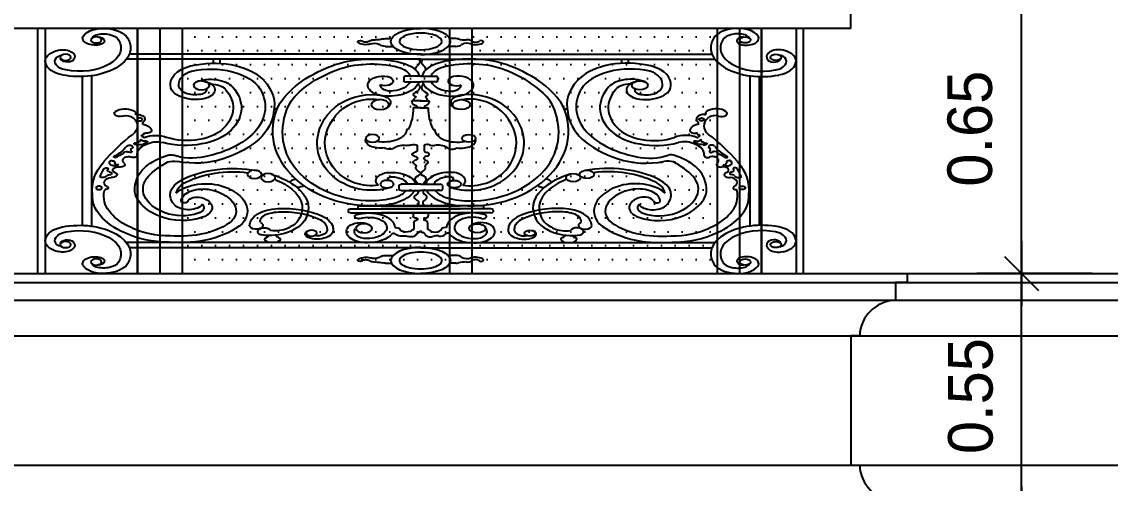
# Model space of a CAD drawing. Extents: x 185 to 567, y -69 to 170.
# Drawn here: x 318.122 to 320.564, y -42.556 to -41.521 of the extents above; entities that cross this region are included whole.
import ezdxf

# ---------------------------------------------------------------- set-up
doc = ezdxf.new("R2010")
doc.units = 0
doc.header["$LTSCALE"] = 0.25
doc.header["$MEASUREMENT"] = 0
doc.header["$PDMODE"] = 35
doc.header["$PDSIZE"] = -1
doc.linetypes.add('DOT2', pattern=[0.125, 0, -0.125])
doc.layers.get('0').update_dxf_attribs({"linetype": 'CONTINUOUS'})
doc.layers.get('Defpoints').update_dxf_attribs({"linetype": 'CONTINUOUS'})
for name, color, linetype in [('A-ELV 4', 41, 'CONTINUOUS'), ('A-ELV 6', 71, 'CONTINUOUS'), ('A-FerFroge', 156, 'CONTINUOUS'), ('A-GRC', 8, 'CONTINUOUS'), ('A-IDM', 221, 'CONTINUOUS'), ('A-WIN', 3, 'CONTINUOUS'), ('A-WIN HAT', 125, 'CONTINUOUS')]:
    doc.layers.add(name, color=color, linetype=linetype)
doc.styles.add('XARAB', font='xarab.shx')
doc.dimstyles.new('DIM50', dxfattribs={"dimtxt": 0.1, "dimasz": 0.06, "dimexe": 0.1, "dimexo": 0, "dimgap": 0.05, "dimtad": 1, "dimzin": 3, "dimdsep": 46, "dimtxsty": 'XARAB', "dimblk": 'DTICK', "dimcen": 0.09, "dimclrd": 256, "dimclre": 5, "dimclrt": 3, "dimadec": 0, "dimazin": 3, "dimtfac": 1, "dimtix": 1, "dimtmove": 2, "dimatfit": 0, "dimldrblk": 'DTICK', "dimfxl": 0.15, "dimtolj": 1, "dimtzin": 3, "dimlwd": -3, "dimlwe": -3, "dimarcsym": 0})

# ---------------------------------------------------------------- blocks, each defined once
blk = doc.blocks.new('A$C50FD488D')
for p, q in [((0.209, -0.6483), (0.209, -0.1009)), ((0.2186, -0.0998), (0.2186, -0.6493)), ((1.1814, -0.0998), (1.1814, -0.6493)), ((1.191, -0.6483), (1.191, -0.1009)), ((0.6548, -0.123), (0.6628, -0.123)), ((0.7452, -0.123), (0.7372, -0.123)), ((0.6548, -0.1403), (0.6647, -0.1403)), ((0.7452, -0.1403), (0.7353, -0.1403)), ((0.7, -0.1578), (0.3264, -0.1578)), ((0.7, -0.1578), (1.0736, -0.1578)), ((0.7, -0.1694), (0.3225, -0.1694)), ((0.4338, -0.1694), (0.4338, -0.178)), ((0.4426, -0.1694), (0.4426, -0.1784)), ((0.7, -0.1694), (1.0775, -0.1694)), ((0.9574, -0.1694), (0.9574, -0.1784)), ((0.9662, -0.1694), (0.9662, -0.178)), ((0.2661, -0.2081), (0.2661, -0.5419)), ((0.2779, -0.2064), (0.2779, -0.5436)), ((0.6783, -0.2087), (0.6783, -0.2183)), ((0.7, -0.2072), (0.6798, -0.2072)), ((0.7, -0.2072), (0.7202, -0.2072)), ((0.7217, -0.2087), (0.7217, -0.2183)), ((1.1221, -0.2064), (1.1221, -0.5436)), ((1.1339, -0.2081), (1.1339, -0.5419)), ((0.6798, -0.2197), (0.7, -0.2197)), ((0.7202, -0.2197), (0.7, -0.2197)), ((0.7006, -0.2627), (0.6887, -0.2627)), ((0.6994, -0.2627), (0.7113, -0.2627)), ((0.7006, -0.2784), (0.6904, -0.2784)), ((0.695, -0.2742), (0.695, -0.2784)), ((0.6994, -0.2784), (0.7096, -0.2784)), ((0.705, -0.2742), (0.705, -0.2784)), ((0.5161, -0.2804), (0.5121, -0.2804)), ((0.8839, -0.2804), (0.8879, -0.2804)), ((0.5125, -0.2997), (0.5102, -0.2997)), ((0.8875, -0.2997), (0.8898, -0.2997)), ((0.6839, -0.3272), (0.6818, -0.3272)), ((0.7161, -0.3272), (0.7182, -0.3272)), ((0.6957, -0.3623), (0.6957, -0.3754)), ((0.7043, -0.3623), (0.7043, -0.3754)), ((0.6721, -0.4527), (0.6721, -0.4606)), ((0.7, -0.4498), (0.675, -0.4498)), ((0.7, -0.4498), (0.725, -0.4498)), ((0.7279, -0.4527), (0.7279, -0.4606)), ((0.675, -0.4635), (0.7, -0.4635)), ((0.725, -0.4635), (0.7, -0.4635)), ((0.6196, -0.4984), (0.7, -0.4984)), ((0.6196, -0.4984), (0.6196, -0.5051)), ((0.7, -0.4984), (0.6493, -0.4984)), ((0.7, -0.4984), (0.7507, -0.4984)), ((0.7804, -0.4984), (0.7, -0.4984)), ((0.7804, -0.4984), (0.7804, -0.5051)), ((0.6071, -0.508), (0.6071, -0.5113)), ((0.6101, -0.5051), (0.7, -0.5051)), ((0.6101, -0.5142), (0.7, -0.5142)), ((0.7, -0.5051), (0.6493, -0.5051)), ((0.7, -0.5142), (0.6493, -0.5142)), ((0.6904, -0.5142), (0.6904, -0.5216)), ((0.7, -0.5051), (0.7507, -0.5051)), ((0.7899, -0.5051), (0.7, -0.5051)), ((0.7, -0.5142), (0.7507, -0.5142)), ((0.7899, -0.5142), (0.7, -0.5142)), ((0.7096, -0.5142), (0.7096, -0.5216)), ((0.7929, -0.508), (0.7929, -0.5113)), ((0.6913, -0.5365), (0.6913, -0.5511)), ((0.7087, -0.5365), (0.7087, -0.5511)), ((0.6896, -0.5511), (0.6913, -0.5511)), ((0.7104, -0.5511), (0.7087, -0.5511)), ((0.7, -0.5806), (0.3225, -0.5806)), ((0.7, -0.5806), (1.0775, -0.5806)), ((0.7, -0.5922), (0.3264, -0.5922)), ((0.7, -0.5922), (1.0736, -0.5922)), ((0.6548, -0.6097), (0.6647, -0.6097)), ((0.7452, -0.6097), (0.7353, -0.6097)), ((0.6548, -0.627), (0.6628, -0.627)), ((0.7452, -0.627), (0.7372, -0.627))]:
    blk.add_line(p, q)
at = {"extrusion": (0, 0, -1)}
for centre, major_axis, ratio, start_param, end_param in [((0.2921, -0.1258), (-0.0261, 0), 0.986193, 0.359204, 1.773868), ((0.2934, -0.1324), (0.0205, 0), 0.986193, 4.240292, 5.936586), ((0.2934, -0.1324), (-0.0326, 0), 0.986193, 1.693369, 2.794993), ((0.7, -0.1293), (-0.0381, 0), 0.770201, 4.712389, 7.853982), ((0.7, -0.1293), (-0.0273, 0.0003), 0.684091, 4.704331, 7.845923), ((0.2823, -0.1222), (0.0157, 0), 0.986193, 1.044957, 3.500797), ((0.2921, -0.1258), (0.014, 0), 0.986193, 3.500797, 4.101526), ((0.2858, -0.128), (-0.00887, 0), 0.986193, 1.609909, 4.186549), ((0.2625, -0.1436), (-0.0655, 0), 0.986193, 2.793121, 3.920657), ((0.6413, -0.1028), (0.0235, 0), 0.986193, 1.128208, 1.558447), ((0.6548, -0.1317), (0.00879, 0), 0.986193, 4.310092, 4.712389), ((0.2625, -0.1436), (-0.0534, 0), 0.986193, 2.793121, 3.920657), ((0.6222, -0.13), (-0.0028, 0), 0.986193, -0.347364, 2.45784), ((0.6295, -0.1254), (-0.0114, 0), 0.986193, 4.153001, 5.767627), ((0.6295, -0.1254), (-0.00588, 0), 0.986193, 3.689898, 5.767627), ((0.6391, -0.1312), (-0.00547, 0), 0.986193, 0.548305, 1.353902), ((0.6406, -0.1429), (0.00954, 0), 0.986193, 4.147409, 5.443922), ((0.64, -0.1359), (0.0103, 0), 0.986193, 4.517077, 4.873859), ((0.645, -0.138), (-0.00206, 0.00206), 1, 1.523847, 1.779943), ((0.6548, -0.1317), (0.00879, 0), 0.986193, 1.570796, 2.558971), ((0.2448, -0.173), (0.0261, 0), 0.986193, 2.925853, 4.340517), ((0.241, -0.1635), (0.0157, 0), 0.986193, 4.340517, 6.796357), ((0.2516, -0.1742), (0.0205, 0), 0.986193, 1.904728, 3.601022), ((0.2448, -0.173), (0.014, 0), 0.986193, 3.739788, 4.340517), ((0.2447, -0.165), (0.00696, 0), 0.986193, 3.141593, 9.424778), ((0.247, -0.1668), (0.00887, 0), 0.986193, 0.513172, 3.089812), ((0.6371, -0.2594), (0.092, 0), 0.986193, 4.113809, 5.142554), ((0.2516, -0.1742), (0.0326, 0), 0.986193, 1.904728, 3.006352), ((0.2625, -0.1436), (-0.0534, 0), 0.986193, 3.920657, 5.048192), ((0.4353, -0.2481), (-0.0711, 0), 0.986193, 1.239292, 2.685863), ((0.6371, -0.2594), (0.0807, 0), 0.986193, 4.113809, 5.142554), ((0.6588, -0.2128), (-0.04, 0), 0.986193, 2.000961, 2.99964), ((0.6844, -0.1751), (-0.0145, 0), 0.986193, 2.72718, 3.810715), ((0.2625, -0.1436), (-0.0655, 0), 0.986193, 3.920657, 5.048192), ((0.4243, -0.2245), (0.045, 0), 0.986193, 3.136144, 4.437415), ((0.4308, -0.257), (-0.0667, 0), 0.986193, 1.189802, 2.81634), ((0.683, -0.3257), (-0.1734, 0), 0.986193, 0.307207, 0.972216), ((0.683, -0.3257), (0.1621, 0), 0.986193, 3.544055, 4.113809), ((0.6588, -0.2128), (-0.0287, 0), 0.986193, 2.000961, 2.94312), ((0.7044, -0.1907), (0.0109, 0), 0.986193, 2.526413, 3.810715), ((0.4243, -0.2245), (0.0343, 0), 0.986193, 3.117833, 4.149148), ((0.6513, -0.2258), (-0.0189, 0), 0.986193, 0.23755, 1.917148), ((0.6541, -0.2182), (-0.0107, 0), 0.986193, 1.917148, 5.316293), ((0.6798, -0.2087), (0.00147, 0), 0.986193, 3.141593, 4.712389), ((0.419, -0.2277), (0.0104, 0), 0.986193, 3.141593, 9.424778), ((0.4306, -0.2453), (0.0316, 0), 0.986193, 4.08399, 5.814843), ((0.4148, -0.2381), (-0.0213, 0), 0.986193, 1.766722, 4.073893), ((0.3935, -0.2713), (0.119, 0), 0.986193, -0.478494, 0.140238), ((0.6575, -0.2273), (0.0253, 0), 0.986193, 1.662425, 3.379143), ((0.6588, -0.2128), (0.04, 0), 0.986193, 0.177072, 1.662425), ((0.6588, -0.2128), (-0.0287, 0), 0.986193, 3.389621, 4.490786), ((0.6798, -0.2183), (0.00147, 0), 0.986193, 1.570796, 3.141593), ((0.411, -0.2282), (0.0318, 0), 0.986193, 1.02315, 3.250179), ((0.411, -0.2282), (0.0212, 0), 0.986193, 1.359839, 3.277918), ((0.4148, -0.2381), (0.0107, 0), 0.986193, -0.207114, 1.517375), ((0.4306, -0.2453), (0.021, 0), 0.986193, -1.540418, -0.468342), ((0.3646, -0.2783), (0.0949, 0), 0.986193, -0.468342, 0.502042), ((0.3646, -0.2783), (-0.1056, 0), 0.986193, 2.67325, 3.643635), ((0.3738, -0.2759), (-0.1269, 0), 0.986193, 2.81634, 3.559374), ((0.6618, -0.2272), (0.0138, 0), 0.986193, 1.325993, 3.162944), ((0.6833, -0.2323), (0.0155, 0), 0.986193, -0.501731, 0.918989), ((0.6372, -0.3587), (0, 0.1102), 0.634622, -1.455899, 0.198074), ((0.6441, -0.2665), (-0.0174, 0), 0.986193, 1.67343, 3.999532), ((0.6956, -0.2483), (0.00484, 0), 0.986193, 2.222604, 4.060581), ((0.7013, -0.2633), (-0.0127, 0), 0.986193, -1.050198, 0.054521), ((0.6951, -0.2595), (0.00403, 0), 0.986193, 2.222604, 4.060581), ((0.691, -0.2542), (0.00273, 0), 0.986193, -0.918989, 0.918989), ((0.6364, -0.3304), (0, 0.168), 0.749863, 2.987054, 5.054443), ((0.5118, -0.2802), (0.1786, 0), 0.986193, -0.010351, 0.269948), ((0.3143, -0.2907), (-0.0071, 0), 0.986193, 4.239124, 6.908824), ((0.3209, -0.2953), (0.0152, 0), 0.986193, 3.767232, 5.474069), ((0.2998, -0.3171), (0.0457, 0), 0.986193, -0.809116, -0.712984), ((0.3358, -0.2921), (0.00146, 0), 0.986193, 1.387681, 3.665061), ((0.3315, -0.2897), (-0.00351, 0), 0.986193, 2.51217, 3.665061), ((0.3376, -0.3017), (-0.00841, 0), 0.986193, 1.387681, 2.785357), ((0.3821, -0.2825), (0.1293, 0), 0.986193, 0.040903, 1.04538), ((0.3224, -0.3063), (-0.0107, 0), 0.986193, 1.097531, 2.553849), ((0.3036, -0.3187), (0.0334, 0), 0.986193, -0.587743, 0.619356), ((0.332, -0.3037), (-0.0144, 0), 0.986193, 2.785357, 3.792328), ((0.3445, -0.3136), (0.00147, 0), 0.986193, 1.906583, 3.426498), ((0.3456, -0.3139), (-0.00182, 0.00182), 1, 5.778964, 6.141834), ((0.3386, -0.3303), (0.0165, 0), 0.986193, -1.23501, -0.133651), ((0.3466, -0.3366), (-0.00175, 0), 0.986193, -0.253663, 2.002078), ((0.3487, -0.3289), (-0.00629, 0), 0.986193, 3.007942, 4.929364), ((0.3985, -0.2966), (0.0669, 0), 0.986193, 0.502042, 2.015089), ((0.4005, -0.2989), (0.0534, 0), 0.986193, 0.481174, 2.075535), ((0.3828, -0.2799), (-0.117, 0), 0.986193, 3.559374, 4.361123), ((0.6534, -0.327), (0.0285, 0), 0.986193, 0.005829, 1.918893), ((0.6936, -0.5929), (-0.4456, 0), 0.986193, 0.456975, 0.619356), ((0.3327, -0.3493), (-0.0083, 0), 0.986193, 3.078791, 4.711877), ((0.3461, -0.3481), (0.00514, 0), 0.986193, 1.224743, 3.000432), ((0.3437, -0.3407), (0.00156, 0), 0.986193, 2.393715, 4.557851), ((0.3389, -0.3451), (-0.00499, 0), 0.986193, 2.393715, 2.865382), ((0.3431, -0.3375), (0.00181, 0), 0.986193, -0.253663, 1.416259), ((0.3451, -0.3434), (-0.00147, 0), 0.986193, 4.095125, 6.006974), ((0.36, -0.3641), (0.0243, 0), 0.986193, 4.095125, 5.362212), ((0.6372, -0.3581), (0, 0.1052), 0.664345, 2.792693, 4.826957), ((0.6481, -0.3501), (-0.0189, 0), 0.986193, 4.424307, 6.467477), ((0.6382, -0.3467), (0.00867, 0), 0.986193, 3.141593, 9.424778), ((0.3269, -0.3661), (-0.00411, 0), 0.986193, 0.444529, 3.917405), ((0.3359, -0.3583), (0.00328, 0), 0.986193, 1.056125, 3.391753), ((0.3629, -0.3816), (-0.0264, 0), 0.986193, -0.122631, 0.984654), ((0.341, -0.3672), (-0.00708, 0), 0.986193, 1.056125, 1.960136), ((0.3617, -0.373), (-0.0219, 0), 0.986193, 0.60362, 0.944428), ((0.3483, -0.3542), (-0.00144, 0), 0.986193, 1.218517, 4.325141), ((0.3617, -0.373), (0.0189, 0), 0.986193, 3.923198, 5.156681), ((0.6777, -0.3759), (0.014, 0), 0.986193, 3.787884, 5.054616), ((0.6841, -0.3565), (-0.0067, 0), 0.986193, 3.987504, 4.964118), ((0.6917, -0.365), (-0.00484, 0), 0.986193, 0.845912, 2.529622), ((0.2462, -0.3282), (0.0854, 0), 0.986193, 0.444529, 0.783696), ((0.3231, -0.3804), (-0.00404, 0), 0.986193, 0.400155, 2.512824), ((0.3279, -0.3769), (0.00194, 0), 0.986193, -0.597423, 2.512824), ((0.3343, -0.3726), (-0.00575, 0), 0.986193, -0.597423, 0.701205), ((0.6599, -0.3629), (-0.00819, 0), 0.986193, 3.762001, 5.60071), ((0.6904, -0.3729), (-0.00589, 0), 0.986193, 3.583441, 4.408038), ((0.3085, -0.3882), (-0.00191, 0), 0.986193, 3.7565, 6.59316), ((0.3271, -0.4011), (0.0209, 0), 0.986193, 3.756501, 4.081862), ((0.3066, -0.3735), (0.0138, 0), 0.986193, 0.400155, 0.940269), ((0.3256, -0.3946), (0.00706, 0), 0.986193, 3.578144, 5.326019), ((0.3323, -0.3853), (0.00445, 0), 0.986193, -0.122631, 2.184426), ((0.4137, -0.4531), (-0.0791, 0), 0.986193, 0.094175, 1.069333), ((0.3793, -0.3901), (0.00656, 0), 0.986193, 4.127294, 5.247131), ((0.4068, -0.3443), (0.0474, 0), 0.986193, 1.219531, 2.105538), ((0.6934, -0.3825), (0.00433, 0), 0.986193, 1.875147, 4.408038), ((0.6906, -0.3915), (0.00524, 0), 0.986193, -1.266445, 1.266445), ((0.4242, -0.4623), (0.1454, 0), 0.986193, 3.070847, 3.598568), ((0.3086, -0.4016), (-0.00766, 0), 0.986193, -0.544841, 0.757911), ((0.3031, -0.4013), (-0.00496, 0), 0.986193, 1.545099, 3.312198), ((0.3112, -0.4027), (0.00326, 0), 0.986193, 1.079241, 3.312198), ((0.3154, -0.4058), (-0.00536, 0), 0.986193, 2.583833, 4.9735), ((0.3302, -0.3967), (-0.0121, 0), 0.986193, -0.557759, 0.436551), ((0.4591, -0.4875), (0.1219, 0), 0.986193, 3.626248, 3.961743), ((0.3829, -0.4142), (-0.0164, 0), 0.986193, 1.131987, 1.889406), ((0.4107, -0.3311), (-0.0723, 0), 0.986193, 4.186973, 5.030999), ((0.6963, -0.4005), (-0.00587, 0), 0.986193, -0.780965, 0.780965), ((0.6868, -0.4098), (0.00756, 0), 0.986193, -0.780965, -0.059676), ((0.4249, -0.4637), (-0.1398, 0), 0.986193, 0.223137, 0.363351), ((0.2968, -0.4152), (-0.00258, 0), 0.986193, 0.190764, 3.677531), ((0.3022, -0.4183), (-0.00375, 0), 0.986193, -1.206139, 0.535939), ((0.3074, -0.4023), (-0.00629, 0), 0.986193, 3.685922, 5.738345), ((0.3122, -0.4176), (0.00705, 0), 0.986193, 2.192956, 4.9735), ((0.46, -0.5116), (-0.0986, 0), 0.986193, 0.847252, 1.876614), ((0.46, -0.5116), (-0.091, 0), 0.986193, 0.847252, 1.775558), ((0.4869, -0.4275), (0.00925, 0), 0.986193, 3.141593, 9.424778), ((0.706, -0.4126), (0.0121, 0), 0.986193, 2.301082, 3.417667), ((0.2922, -0.4288), (-0.00571, 0), 0.986193, 3.508652, 5.408534), ((0.3022, -0.4326), (-0.00495, 0), 0.986193, 0.367059, 1.782679), ((0.2993, -0.4259), (-0.00441, 0), 0.986193, 1.935454, 3.61259), ((0.3044, -0.4283), (-0.00631, 0), 0.986193, 2.192956, 4.91313), ((0.4093, -0.4607), (0.0653, 0), 0.986193, 2.176291, 3.613177), ((0.5044, -0.435), (0.00925, 0), 0.986193, 3.141593, 9.424778), ((0.46, -0.5116), (0.0986, 0), 0.986193, -1.051426, -0.604473), ((0.6613, -0.4415), (-0.0187, 0), 0.986193, -0.611101, 1.440214), ((0.6629, -0.4536), (0.031, 0), 0.986193, 4.581806, 6.159658), ((0.7035, -0.4388), (-0.0108, 0), 0.986193, -0.769176, 0.965496), ((0.6942, -0.4256), (0.0055, 0), 0.986193, -0.84051, 0.965496), ((0.3069, -0.4463), (0.0127, 0), 0.986193, 2.444401, 4.409658), ((0.4093, -0.4607), (0.0759, 0), 0.986193, 2.176291, 3.342001), ((0.4259, -0.4735), (-0.0471, 0), 0.986193, -0.551208, 0.847252), ((0.4259, -0.4735), (0.0395, 0), 0.986193, 3.247905, 3.988844), ((0.46, -0.5116), (0.091, 0), 0.986193, -0.95037, -0.604473), ((0.5419, -0.4474), (-0.00969, 0), 0.986193, 0.203134, 1.344916), ((0.6625, -0.4377), (0.00464, 0), 0.986193, 1.87872, 4.710272), ((0.6628, -0.4536), (0.0208, 0), 0.986193, 4.699759, 6.096997), ((0.6938, -0.4481), (0.00262, 0), 0.986193, -0.769176, 0.769176), ((0.2876, -0.4578), (0.0038, 0), 0.986193, 3.141593, 9.424778), ((0.2959, -0.4577), (0.00362, 0), 0.986193, -1.200664, 1.691177), ((0.4246, -0.4926), (-0.0447, 0), 0.986193, 0.555033, 2.128552), ((0.4208, -0.4878), (-0.0279, 0), 0.986193, 0.006108, 1.81447), ((0.4116, -0.5096), (0.0662, 0), 0.986193, -0.984044, 0.45567), ((0.4724, -0.5031), (0.0836, 0), 0.986193, -0.604473, 0.213243), ((0.5419, -0.4474), (0.00969, 0), 0.986193, 0.579329, 1.596479), ((0.675, -0.4527), (0.00294, 0), 0.986193, 3.141593, 4.712389), ((0.3853, -0.4756), (0.1062, 0), 0.986193, 2.22596, 3.172079), ((0.3854, -0.4756), (0.0917, 0), 0.986193, 2.216856, 3.176603), ((0.3217, -0.4709), (0.028, 0), 0.986193, 3.087824, 3.501086), ((0.4116, -0.5096), (-0.0517, 0), 0.986193, 1.883649, 3.597263), ((0.4724, -0.5031), (-0.0759, 0), 0.986193, 2.537119, 3.56788), ((0.6447, -0.4482), (0.0501, 0), 0.986193, 0.31332, 1.348449), ((0.6504, -0.4512), (0.0333, 0), 0.986193, 0.38402, 1.030313), ((0.675, -0.4606), (-0.00294, 0), 0.986193, 4.712389, 6.283185), ((0.6997, -0.4788), (-0.00775, 0), 0.986193, -0.81588, 0.81588), ((0.689, -0.4676), (0.0079, 0), 0.986193, -0.546224, 0.81588), ((0.3972, -0.4873), (0.00434, 0), 0.986193, -0.037495, 3.068222), ((0.4143, -0.4918), (0.0135, 0), 0.986193, 3.494217, 5.041103), ((0.4067, -0.5019), (-0.026, 0), 0.986193, 2.049556, 4.160152), ((0.6877, -0.4914), (0.00973, 0), 0.986193, -0.81588, 0.81588), ((0.4021, -0.4879), (-0.0193, 0), 0.986193, 3.502327, 5.731977), ((0.4067, -0.5019), (0.0153, 0), 0.986193, -0.500246, 1.018559), ((0.5243, -0.5808), (-0.0781, 0), 0.986193, 1.477321, 2.262749), ((0.3943, -0.4821), (0.0389, 0), 0.986193, 1.018559, 2.176291), ((0.5195, -0.5424), (-0.0388, 0), 0.986193, -0.010266, 1.508225), ((0.5144, -0.5326), (-0.02, 0), 0.986193, -0.153938, 1.183318), ((0.5198, -0.5432), (-0.0319, 0), 0.986193, 1.15152, 1.500262), ((0.5243, -0.5808), (-0.0704, 0), 0.986193, 1.477321, 2.262749), ((0.6101, -0.508), (0.00294, 0), 0.986193, 3.141593, 4.712389), ((0.6101, -0.5113), (-0.00294, 0), 0.986193, 4.712389, 6.283185), ((0.6335, -0.5468), (0.0332, 0), 0.986193, 4.187766, 6.285251), ((0.3943, -0.4821), (0.0496, 0), 0.986193, 1.018559, 2.176291), ((0.4992, -0.5119), (-0.0556, 0), 0.986193, 3.300043, 4.143488), ((0.5501, -0.55), (0.0298, 0), 0.986193, -0.875887, -0.023874), ((0.5501, -0.55), (-0.0375, 0), 0.986193, 2.265705, 3.10214), ((0.6209, -0.5218), (-0.00525, 0), 0.986193, 4.527174, 6.98995), ((0.6335, -0.5468), (-0.0233, 0), 0.986193, 1.046173, 3.586786), ((0.695, -0.5214), (0.00463, 0), 0.986193, 1.620238, 3.108149), ((0.6976, -0.5357), (-0.00637, 0), 0.986193, -0.119702, 1.112412), ((0.6938, -0.528), (-0.00233, 0), 0.986193, 2.029181, 4.254004), ((0.2625, -0.6064), (0.0655, 0), 0.986193, 4.376586, 5.504121), ((0.3915, -0.4868), (0.0953, 0), 0.986193, 0.581027, 1.717764), ((0.3915, -0.4865), (-0.081, 0), 0.986193, 3.748469, 4.870759), ((0.4892, -0.5422), (-0.00856, 0), 0.986193, 2.258777, 6.210372), ((0.4992, -0.5119), (-0.0479, 0), 0.986193, 3.629804, 4.033873), ((0.6223, -0.5518), (-0.0163, 0), 0.986193, 0.44789, 2.354725), ((0.2516, -0.5758), (-0.0326, 0), 0.986193, 0.13524, 1.236864), ((0.2516, -0.5758), (0.0205, 0), 0.986193, 2.682163, 4.378457), ((0.2625, -0.6064), (0.0534, 0), 0.986193, 4.376586, 5.504121), ((0.3775, -0.4944), (-0.072, 0), 0.986193, 4.695569, 5.430246), ((0.4995, -0.5557), (-0.00856, 0), 0.986193, -1.220497, 2.8792), ((0.5067, -0.5257), (0.0397, 0), 0.986193, 0.971295, 1.828835), ((0.5138, -0.5305), (-0.0241, 0), 0.986193, 4.01445, 4.96415), ((0.5604, -0.5612), (0.00859, 0), 0.986193, 2.449744, 4.261139), ((0.56, -0.5594), (0.00684, 0), 0.986193, 3.141593, 9.424778), ((0.566, -0.5518), (-0.0143, 0), 0.986193, 2.957403, 4.232351), ((0.566, -0.5518), (0.0219, 0), 0.986193, -0.154706, 1.090758), ((0.6303, -0.5559), (0.0253, 0), 0.986193, 1.521268, 3.60072), ((0.6309, -0.5559), (0.0159, 0), 0.986193, 1.544729, 3.589483), ((0.6306, -0.5454), (-0.0265, 0), 0.986193, 3.586786, 4.686322), ((0.6682, -0.5516), (-0.00509, 0), 0.986193, 1.277223, 2.908786), ((0.6815, -0.5485), (0.00856, 0), 0.986193, 0.31267, 2.908786), ((0.6979, -0.5614), (0.00336, 0), 0.986193, 3.205723, 4.562542), ((0.6971, -0.5559), (-0.00221, 0), 0.986193, 3.148587, 4.562542), ((0.7005, -0.5558), (0.000869, 0.000869), 1, 3.843332, 5.068991), ((0.2448, -0.577), (-0.0261, 0), 0.986193, -1.198924, 0.21574), ((0.2625, -0.6064), (0.0534, 0), 0.986193, -0.779064, 0.348471), ((0.2625, -0.6064), (-0.0655, 0), 0.986193, 2.362528, 3.490064), ((0.3775, -0.4944), (-0.0865, 0), 0.986193, 4.712389, 5.430246), ((0.5049, -0.5732), (0.00492, 0), 0.986193, 2.129858, 4.153328), ((0.4978, -0.5619), (0.0086, 0), 0.986193, 0.273969, 1.011735), ((0.5225, -0.5619), (-0.0086, 0), 0.986193, -1.011735, -0.273969), ((0.5153, -0.5732), (-0.00492, 0), 0.986193, 2.129858, 4.153328), ((0.5677, -0.5552), (-0.0181, 0), 0.986193, 4.232351, 5.591336), ((0.5677, -0.5552), (0.0104, 0), 0.986193, 1.090758, 1.92466), ((0.6319, -0.5465), (0.0348, 0), 0.986193, 0.432203, 1.57951), ((0.6335, -0.5468), (0.0233, 0.0233), 1, 1.165751, 1.225211), ((0.6629, -0.5649), (0.00605, 0), 0.986193, -1.339211, -0.50515), ((0.675, -0.5583), (0.00781, 0), 0.986193, 1.353928, 2.636442), ((0.6789, -0.5753), (0.00989, 0), 0.986193, 4.495521, 5.311814), ((0.6873, -0.5607), (-0.00726, 0), 0.986193, 3.205723, 5.116798), ((0.2448, -0.577), (-0.014, 0), 0.986193, -1.198924, -0.598195), ((0.241, -0.5865), (-0.0157, 0), 0.986193, 2.628421, 5.084261), ((0.2447, -0.585), (0.00696, 0), 0.986193, 3.141593, 9.424778), ((0.247, -0.5832), (-0.00887, 0), 0.986193, 0.05178, 2.628421), ((0.5001, -0.5809), (-0.00425, 0), 0.986193, 2.129858, 3.088852), ((0.5201, -0.5809), (-0.00425, 0), 0.986193, 0.05274, 1.011735), ((0.7, -0.6207), (-0.0381, 0), 0.770201, 7.853982, 10.995574), ((0.2823, -0.6278), (-0.0157, 0), 0.986193, -0.359204, 2.096636), ((0.6295, -0.6246), (0.0114, 0), 0.986193, 3.657151, 5.271777), ((0.645, -0.612), (0.00206, 0.00206), 1, 1.36165, 1.617745), ((0.6548, -0.6183), (-0.00879, 0), 0.986193, 0.582622, 1.570796), ((0.7, -0.6207), (-0.0273, 0.0003), 0.684091, 1.562738, 4.704331), ((0.284, -0.6242), (0.00696, 0), 0.986193, 3.141593, 9.424778), ((0.2934, -0.6176), (-0.0205, 0), 0.986193, 3.488192, 5.184486), ((0.2858, -0.622), (0.00887, 0), 0.986193, -1.044957, 1.531684), ((0.6222, -0.62), (0.0028, 0), 0.986193, 0.683753, 3.488957), ((0.6295, -0.6246), (0.00588, 0), 0.986193, 3.657151, 5.73488), ((0.6391, -0.6188), (0.00547, 0), 0.986193, 1.78769, 2.593288), ((0.6406, -0.6071), (0.00954, 0), 0.986193, 0.839263, 2.135776), ((0.64, -0.6141), (0.0103, 0), 0.986193, 1.409326, 1.766108), ((0.6413, -0.6472), (0.0235, 0), 0.986193, -1.558447, -1.128208), ((0.6548, -0.6183), (0.00879, 0), 0.986193, 1.570796, 1.973093), ((0.2921, -0.6242), (0.0261, 0), 0.986193, 1.367724, 2.782388), ((0.2921, -0.6242), (-0.014, 0), 0.986193, -0.959933, -0.359204), ((0.2934, -0.6176), (0.0326, 0), 0.986193, 0.3466, 1.448224)]:
    blk.add_ellipse(centre, major_axis=major_axis, ratio=ratio, start_param=start_param, end_param=end_param, dxfattribs=at)
for centre, major_axis, ratio, start_param, end_param in [((0.7, -0.1293), (0.0381, 0), 0.770201, 4.712389, 7.853982), ((0.7, -0.1293), (0.0273, 0.0003), 0.684091, 4.704331, 7.845923), ((1.1066, -0.1324), (0.0326, 0), 0.986193, 1.693369, 2.794993), ((1.1066, -0.1324), (-0.0205, 0), 0.986193, 4.240292, 5.936586), ((1.1079, -0.1258), (0.0261, 0), 0.986193, 0.359204, 1.773868), ((0.7452, -0.1317), (-0.00879, 0), 0.986193, 4.310092, 4.712389), ((0.7587, -0.1028), (-0.0235, 0), 0.986193, 1.128208, 1.558447), ((1.1375, -0.1436), (0.0655, 0), 0.986193, 2.793121, 3.920657), ((1.1142, -0.128), (0.00887, 0), 0.986193, 1.609909, 4.186549), ((1.1177, -0.1222), (-0.0157, 0), 0.986193, 1.044957, 3.500797), ((1.1079, -0.1258), (-0.014, 0), 0.986193, 3.500797, 4.101526), ((0.7452, -0.1317), (-0.00879, 0), 0.986193, 1.570796, 2.558971), ((0.755, -0.138), (0.00206, 0.00206), 1, 1.523847, 1.779943), ((0.7594, -0.1429), (-0.00954, 0), 0.986193, 4.147409, 5.443922), ((0.76, -0.1359), (-0.0103, 0), 0.986193, 4.517077, 4.873859), ((0.7609, -0.1312), (0.00547, 0), 0.986193, 0.548305, 1.353902), ((0.7705, -0.1254), (0.0114, 0), 0.986193, 4.153001, 5.767627), ((0.7705, -0.1254), (0.00588, 0), 0.986193, 3.689898, 5.767627), ((0.7778, -0.13), (0.0028, 0), 0.986193, -0.347364, 2.45784), ((1.1375, -0.1436), (0.0534, 0), 0.986193, 2.793121, 3.920657), ((1.159, -0.1635), (-0.0157, 0), 0.986193, 4.340517, 6.796357), ((1.1552, -0.173), (-0.0261, 0), 0.986193, 2.925853, 4.340517), ((0.7629, -0.2594), (-0.092, 0), 0.986193, 4.113809, 5.142554), ((1.153, -0.1668), (-0.00887, 0), 0.986193, 0.513172, 3.089812), ((1.1553, -0.165), (-0.00696, 0), 0.986193, 3.141593, 9.424778), ((1.1484, -0.1742), (-0.0205, 0), 0.986193, 1.904728, 3.601022), ((1.1552, -0.173), (-0.014, 0), 0.986193, 3.739788, 4.340517), ((0.7156, -0.1751), (0.0145, 0), 0.986193, 2.72718, 3.810715), ((0.7412, -0.2128), (0.04, 0), 0.986193, 2.000961, 2.99964), ((0.7629, -0.2594), (-0.0807, 0), 0.986193, 4.113809, 5.142554), ((0.9647, -0.2481), (0.0711, 0), 0.986193, 1.239292, 2.685863), ((1.1375, -0.1436), (0.0534, 0), 0.986193, 3.920657, 5.048192), ((1.1484, -0.1742), (-0.0326, 0), 0.986193, 1.904728, 3.006352), ((0.6956, -0.1907), (-0.0109, 0), 0.986193, 2.526413, 3.810715), ((0.7412, -0.2128), (0.0287, 0), 0.986193, 2.000961, 2.94312), ((0.717, -0.3257), (-0.1621, 0), 0.986193, 3.544055, 4.113809), ((0.717, -0.3257), (0.1734, 0), 0.986193, 0.307207, 0.972216), ((0.9692, -0.257), (0.0667, 0), 0.986193, 1.189802, 2.81634), ((0.9757, -0.2245), (-0.045, 0), 0.986193, 3.136144, 4.437415), ((1.1375, -0.1436), (0.0655, 0), 0.986193, 3.920657, 5.048192), ((0.7202, -0.2087), (-0.00147, 0), 0.986193, 3.141593, 4.712389), ((0.7459, -0.2182), (0.0107, 0), 0.986193, 1.917148, 5.316293), ((0.7487, -0.2258), (0.0189, 0), 0.986193, 0.23755, 1.917148), ((0.9757, -0.2245), (-0.0343, 0), 0.986193, 3.117833, 4.149148), ((0.7412, -0.2128), (-0.04, 0), 0.986193, 0.177072, 1.662425), ((0.7412, -0.2128), (0.0287, 0), 0.986193, 3.389621, 4.490786), ((0.7202, -0.2183), (-0.00147, 0), 0.986193, 1.570796, 3.141593), ((0.7425, -0.2273), (-0.0253, 0), 0.986193, 1.662425, 3.379143), ((1.0065, -0.2713), (-0.119, 0), 0.986193, -0.478494, 0.140238), ((0.9694, -0.2453), (-0.0316, 0), 0.986193, 4.08399, 5.814843), ((0.9852, -0.2381), (0.0213, 0), 0.986193, 1.766722, 4.073893), ((0.981, -0.2277), (-0.0104, 0), 0.986193, 3.141593, 9.424778), ((0.7167, -0.2323), (-0.0155, 0), 0.986193, -0.501731, 0.918989), ((0.7382, -0.2272), (-0.0138, 0), 0.986193, 1.325993, 3.162944), ((1.0262, -0.2759), (0.1269, 0), 0.986193, 2.81634, 3.559374), ((1.0354, -0.2783), (0.1056, 0), 0.986193, 2.67325, 3.643635), ((1.0354, -0.2783), (-0.0949, 0), 0.986193, -0.468342, 0.502042), ((0.9694, -0.2453), (-0.021, 0), 0.986193, -1.540418, -0.468342), ((0.989, -0.2282), (-0.0318, 0), 0.986193, 1.02315, 3.250179), ((0.9852, -0.2381), (-0.0107, 0), 0.986193, -0.207114, 1.517375), ((0.989, -0.2282), (-0.0212, 0), 0.986193, 1.359839, 3.277918), ((0.7044, -0.2483), (-0.00484, 0), 0.986193, 2.222604, 4.060581), ((0.7559, -0.2665), (0.0174, 0), 0.986193, 1.67343, 3.999532), ((0.7628, -0.3587), (0, 0.1102), 0.634622, -1.455899, 0.198074), ((0.6987, -0.2633), (0.0127, 0), 0.986193, -1.050198, 0.054521), ((0.709, -0.2542), (-0.00273, 0), 0.986193, -0.918989, 0.918989), ((0.7049, -0.2595), (-0.00403, 0), 0.986193, 2.222604, 4.060581), ((0.8882, -0.2802), (-0.1786, 0), 0.986193, -0.010351, 0.269948), ((0.7636, -0.3304), (0, 0.168), 0.749863, 2.987054, 5.054443), ((1.0179, -0.2825), (-0.1293, 0), 0.986193, 0.040903, 1.04538), ((1.0624, -0.3017), (0.00841, 0), 0.986193, 1.387681, 2.785357), ((1.0642, -0.2921), (-0.00146, 0), 0.986193, 1.387681, 3.665061), ((1.0685, -0.2897), (0.00351, 0), 0.986193, 2.51217, 3.665061), ((1.1002, -0.3171), (-0.0457, 0), 0.986193, -0.809116, -0.712984), ((1.0791, -0.2953), (-0.0152, 0), 0.986193, 3.767232, 5.474069), ((1.0857, -0.2907), (0.0071, 0), 0.986193, 4.239124, 6.908824), ((1.068, -0.3037), (0.0144, 0), 0.986193, 2.785357, 3.792328), ((1.0964, -0.3187), (-0.0334, 0), 0.986193, -0.587743, 0.619356), ((1.0776, -0.3063), (0.0107, 0), 0.986193, 1.097531, 2.553849), ((1.0614, -0.3303), (-0.0165, 0), 0.986193, -1.23501, -0.133651), ((1.0555, -0.3136), (-0.00147, 0), 0.986193, 1.906583, 3.426498), ((1.0544, -0.3139), (0.00182, 0.00182), 1, 5.778964, 6.141834), ((0.7466, -0.327), (-0.0285, 0), 0.986193, 0.005829, 1.918893), ((1.0172, -0.2799), (0.117, 0), 0.986193, 3.559374, 4.361123), ((1.0015, -0.2966), (-0.0669, 0), 0.986193, 0.502042, 2.015089), ((0.9995, -0.2989), (-0.0534, 0), 0.986193, 0.481174, 2.075535), ((1.0513, -0.3289), (0.00629, 0), 0.986193, 3.007942, 4.929364), ((1.0534, -0.3366), (0.00175, 0), 0.986193, -0.253663, 2.002078), ((0.7628, -0.3581), (0, 0.1052), 0.664345, 2.792693, 4.826957), ((0.7519, -0.3501), (0.0189, 0), 0.986193, 4.424307, 6.467477), ((0.7618, -0.3467), (-0.00867, 0), 0.986193, 3.141593, 9.424778), ((1.04, -0.3641), (-0.0243, 0), 0.986193, 4.095125, 5.362212), ((1.0539, -0.3481), (-0.00514, 0), 0.986193, 1.224743, 3.000432), ((1.0549, -0.3434), (0.00147, 0), 0.986193, 4.095125, 6.006974), ((1.0569, -0.3375), (-0.00181, 0), 0.986193, -0.253663, 1.416259), ((1.0611, -0.3451), (0.00499, 0), 0.986193, 2.393715, 2.865382), ((1.0563, -0.3407), (-0.00156, 0), 0.986193, 2.393715, 4.557851), ((1.0673, -0.3493), (0.0083, 0), 0.986193, 3.078791, 4.711877), ((0.7064, -0.5929), (0.4456, 0), 0.986193, 0.456975, 0.619356), ((0.7083, -0.365), (0.00484, 0), 0.986193, 0.845912, 2.529622), ((0.7159, -0.3565), (0.0067, 0), 0.986193, 3.987504, 4.964118), ((0.7223, -0.3759), (-0.014, 0), 0.986193, 3.787884, 5.054616), ((1.0383, -0.373), (-0.0189, 0), 0.986193, 3.923198, 5.156681), ((1.0517, -0.3542), (0.00144, 0), 0.986193, 1.218517, 4.325141), ((1.0383, -0.373), (0.0219, 0), 0.986193, 0.60362, 0.944428), ((1.0371, -0.3816), (0.0264, 0), 0.986193, -0.122631, 0.984654), ((1.059, -0.3672), (0.00708, 0), 0.986193, 1.056125, 1.960136), ((1.0641, -0.3583), (-0.00328, 0), 0.986193, 1.056125, 3.391753), ((1.0731, -0.3661), (0.00411, 0), 0.986193, 0.444529, 3.917405), ((0.7096, -0.3729), (0.00589, 0), 0.986193, 3.583441, 4.408038), ((0.7401, -0.3629), (0.00819, 0), 0.986193, 3.762001, 5.60071), ((1.0721, -0.3769), (-0.00194, 0), 0.986193, -0.597423, 2.512824), ((1.0657, -0.3726), (0.00575, 0), 0.986193, -0.597423, 0.701205), ((1.0769, -0.3804), (0.00404, 0), 0.986193, 0.400155, 2.512824), ((1.1538, -0.3282), (-0.0854, 0), 0.986193, 0.444529, 0.783696), ((0.7094, -0.3915), (-0.00524, 0), 0.986193, -1.266445, 1.266445), ((0.7066, -0.3825), (-0.00433, 0), 0.986193, 1.875147, 4.408038), ((0.9932, -0.3443), (-0.0474, 0), 0.986193, 1.219531, 2.105538), ((1.0207, -0.3901), (-0.00656, 0), 0.986193, 4.127294, 5.247131), ((0.9863, -0.4531), (0.0791, 0), 0.986193, 0.094175, 1.069333), ((1.0677, -0.3853), (-0.00445, 0), 0.986193, -0.122631, 2.184426), ((1.0744, -0.3946), (-0.00706, 0), 0.986193, 3.578144, 5.326019), ((1.0934, -0.3735), (-0.0138, 0), 0.986193, 0.400155, 0.940269), ((1.0729, -0.4011), (-0.0209, 0), 0.986193, 3.756501, 4.081862), ((1.0915, -0.3882), (0.00191, 0), 0.986193, 3.7565, 6.59316), ((0.7132, -0.4098), (-0.00756, 0), 0.986193, -0.780965, -0.059676), ((0.7037, -0.4005), (0.00587, 0), 0.986193, -0.780965, 0.780965), ((0.9893, -0.3311), (0.0723, 0), 0.986193, 4.186973, 5.030999), ((1.0171, -0.4142), (0.0164, 0), 0.986193, 1.131987, 1.889406), ((0.9409, -0.4875), (-0.1219, 0), 0.986193, 3.626248, 3.961743), ((1.0846, -0.4058), (0.00536, 0), 0.986193, 2.583833, 4.9735), ((1.0698, -0.3967), (0.0121, 0), 0.986193, -0.557759, 0.436551), ((1.0888, -0.4027), (-0.00326, 0), 0.986193, 1.079241, 3.312198), ((1.0969, -0.4013), (0.00496, 0), 0.986193, 1.545099, 3.312198), ((1.0914, -0.4016), (0.00766, 0), 0.986193, -0.544841, 0.757911), ((0.9758, -0.4623), (-0.1454, 0), 0.986193, 3.070847, 3.598568), ((0.694, -0.4126), (-0.0121, 0), 0.986193, 2.301082, 3.417667), ((0.9131, -0.4275), (-0.00925, 0), 0.986193, 3.141593, 9.424778), ((0.94, -0.5116), (0.0986, 0), 0.986193, 0.847252, 1.876614), ((0.94, -0.5116), (0.091, 0), 0.986193, 0.847252, 1.775558), ((1.0878, -0.4176), (-0.00705, 0), 0.986193, 2.192956, 4.9735), ((1.0926, -0.4023), (0.00629, 0), 0.986193, 3.685922, 5.738345), ((1.0978, -0.4183), (0.00375, 0), 0.986193, -1.206139, 0.535939), ((1.1032, -0.4152), (0.00258, 0), 0.986193, 0.190764, 3.677531), ((0.9751, -0.4637), (0.1398, 0), 0.986193, 0.223137, 0.363351), ((0.7058, -0.4256), (-0.0055, 0), 0.986193, -0.84051, 0.965496), ((0.6965, -0.4388), (0.0108, 0), 0.986193, -0.769176, 0.965496), ((0.7371, -0.4536), (-0.031, 0), 0.986193, 4.581806, 6.159658), ((0.7387, -0.4415), (0.0187, 0), 0.986193, -0.611101, 1.440214), ((0.94, -0.5116), (-0.0986, 0), 0.986193, -1.051426, -0.604473), ((0.8956, -0.435), (-0.00925, 0), 0.986193, 3.141593, 9.424778), ((0.9907, -0.4607), (-0.0653, 0), 0.986193, 2.176291, 3.613177), ((1.0956, -0.4283), (0.00631, 0), 0.986193, 2.192956, 4.91313), ((1.1007, -0.4259), (0.00441, 0), 0.986193, 1.935454, 3.61259), ((1.0978, -0.4326), (0.00495, 0), 0.986193, 0.367059, 1.782679), ((1.1078, -0.4288), (0.00571, 0), 0.986193, 3.508652, 5.408534), ((0.7062, -0.4481), (-0.00262, 0), 0.986193, -0.769176, 0.769176), ((0.7372, -0.4536), (-0.0208, 0), 0.986193, 4.699759, 6.096997), ((0.7375, -0.4377), (-0.00464, 0), 0.986193, 1.87872, 4.710272), ((0.8581, -0.4474), (0.00969, 0), 0.986193, 0.203134, 1.344916), ((0.94, -0.5116), (-0.091, 0), 0.986193, -0.95037, -0.604473), ((0.9741, -0.4735), (-0.0395, 0), 0.986193, 3.247905, 3.988844), ((0.9741, -0.4735), (0.0471, 0), 0.986193, -0.551208, 0.847252), ((0.9907, -0.4607), (-0.0759, 0), 0.986193, 2.176291, 3.342001), ((1.0931, -0.4463), (-0.0127, 0), 0.986193, 2.444401, 4.409658), ((0.725, -0.4527), (-0.00294, 0), 0.986193, 3.141593, 4.712389), ((0.9276, -0.5031), (-0.0836, 0), 0.986193, -0.604473, 0.213243), ((0.8581, -0.4474), (-0.00969, 0), 0.986193, 0.579329, 1.596479), ((0.9884, -0.5096), (-0.0662, 0), 0.986193, -0.984044, 0.45567), ((0.9754, -0.4926), (0.0447, 0), 0.986193, 0.555033, 2.128552), ((0.9792, -0.4878), (0.0279, 0), 0.986193, 0.006108, 1.81447), ((1.1041, -0.4577), (-0.00362, 0), 0.986193, -1.200664, 1.691177), ((1.1124, -0.4578), (-0.0038, 0), 0.986193, 3.141593, 9.424778), ((0.711, -0.4676), (-0.0079, 0), 0.986193, -0.546224, 0.81588), ((0.7003, -0.4788), (0.00775, 0), 0.986193, -0.81588, 0.81588), ((0.7553, -0.4482), (-0.0501, 0), 0.986193, 0.31332, 1.348449), ((0.7496, -0.4512), (-0.0333, 0), 0.986193, 0.38402, 1.030313), ((0.725, -0.4606), (0.00294, 0), 0.986193, 4.712389, 6.283185), ((0.9276, -0.5031), (0.0759, 0), 0.986193, 2.537119, 3.56788), ((0.9884, -0.5096), (0.0517, 0), 0.986193, 1.883649, 3.597263), ((1.0146, -0.4756), (-0.0917, 0), 0.986193, 2.216856, 3.176603), ((1.0147, -0.4756), (-0.1062, 0), 0.986193, 2.22596, 3.172079), ((1.0783, -0.4709), (-0.028, 0), 0.986193, 3.087824, 3.501086), ((0.7123, -0.4914), (-0.00973, 0), 0.986193, -0.81588, 0.81588), ((0.9933, -0.5019), (0.026, 0), 0.986193, 2.049556, 4.160152), ((0.9857, -0.4918), (-0.0135, 0), 0.986193, 3.494217, 5.041103), ((1.0028, -0.4873), (-0.00434, 0), 0.986193, -0.037495, 3.068222), ((0.8757, -0.5808), (0.0781, 0), 0.986193, 1.477321, 2.262749), ((0.9933, -0.5019), (-0.0153, 0), 0.986193, -0.500246, 1.018559), ((0.9979, -0.4879), (0.0193, 0), 0.986193, 3.502327, 5.731977), ((0.7665, -0.5468), (-0.0332, 0), 0.986193, 4.187766, 6.285251), ((0.7899, -0.508), (-0.00294, 0), 0.986193, 3.141593, 4.712389), ((0.7899, -0.5113), (0.00294, 0), 0.986193, 4.712389, 6.283185), ((0.8757, -0.5808), (0.0704, 0), 0.986193, 1.477321, 2.262749), ((0.8802, -0.5432), (0.0319, 0), 0.986193, 1.15152, 1.500262), ((0.8805, -0.5424), (0.0388, 0), 0.986193, -0.010266, 1.508225), ((0.8856, -0.5326), (0.02, 0), 0.986193, -0.153938, 1.183318), ((1.0057, -0.4821), (-0.0389, 0), 0.986193, 1.018559, 2.176291), ((0.7062, -0.528), (0.00233, 0), 0.986193, 2.029181, 4.254004), ((0.705, -0.5214), (-0.00463, 0), 0.986193, 1.620238, 3.108149), ((0.7024, -0.5357), (0.00637, 0), 0.986193, -0.119702, 1.112412), ((0.7665, -0.5468), (0.0233, 0), 0.986193, 1.046173, 3.586786), ((0.7791, -0.5218), (0.00525, 0), 0.986193, 4.527174, 6.98995), ((0.8499, -0.55), (0.0375, 0), 0.986193, 2.265705, 3.10214), ((0.8499, -0.55), (-0.0298, 0), 0.986193, -0.875887, -0.023874), ((0.9008, -0.5119), (0.0556, 0), 0.986193, 3.300043, 4.143488), ((1.0057, -0.4821), (-0.0496, 0), 0.986193, 1.018559, 2.176291), ((0.7777, -0.5518), (0.0163, 0), 0.986193, 0.44789, 2.354725), ((0.9008, -0.5119), (0.0479, 0), 0.986193, 3.629804, 4.033873), ((0.9108, -0.5422), (0.00856, 0), 0.986193, 2.258777, 6.210372), ((1.0085, -0.4868), (-0.0953, 0), 0.986193, 0.581027, 1.717764), ((1.0085, -0.4865), (0.081, 0), 0.986193, 3.748469, 4.870759), ((1.1375, -0.6064), (-0.0655, 0), 0.986193, 4.376586, 5.504121), ((0.6995, -0.5558), (-0.000869, 0.000869), 1, 3.843332, 5.068991), ((0.7029, -0.5559), (0.00221, 0), 0.986193, 3.148587, 4.562542), ((0.7021, -0.5614), (-0.00336, 0), 0.986193, 3.205723, 4.562542), ((0.7185, -0.5485), (-0.00856, 0), 0.986193, 0.31267, 2.908786), ((0.7318, -0.5516), (0.00509, 0), 0.986193, 1.277223, 2.908786), ((0.7694, -0.5454), (0.0265, 0), 0.986193, 3.586786, 4.686322), ((0.7697, -0.5559), (-0.0253, 0), 0.986193, 1.521268, 3.60072), ((0.7691, -0.5559), (-0.0159, 0), 0.986193, 1.544729, 3.589483), ((0.834, -0.5518), (-0.0219, 0), 0.986193, -0.154706, 1.090758), ((0.834, -0.5518), (0.0143, 0), 0.986193, 2.957403, 4.232351), ((0.84, -0.5594), (-0.00684, 0), 0.986193, 3.141593, 9.424778), ((0.8396, -0.5612), (-0.00859, 0), 0.986193, 2.449744, 4.261139), ((0.8862, -0.5305), (0.0241, 0), 0.986193, 4.01445, 4.96415), ((0.8933, -0.5257), (-0.0397, 0), 0.986193, 0.971295, 1.828835), ((0.9005, -0.5557), (0.00856, 0), 0.986193, -1.220497, 2.8792), ((1.0225, -0.4944), (0.072, 0), 0.986193, 4.695569, 5.430246), ((1.1375, -0.6064), (-0.0534, 0), 0.986193, 4.376586, 5.504121), ((1.1484, -0.5758), (-0.0205, 0), 0.986193, 2.682163, 4.378457), ((1.1484, -0.5758), (0.0326, 0), 0.986193, 0.13524, 1.236864), ((0.7127, -0.5607), (0.00726, 0), 0.986193, 3.205723, 5.116798), ((0.7211, -0.5753), (-0.00989, 0), 0.986193, 4.495521, 5.311814), ((0.725, -0.5583), (-0.00781, 0), 0.986193, 1.353928, 2.636442), ((0.7371, -0.5649), (-0.00605, 0), 0.986193, -1.339211, -0.50515), ((0.7665, -0.5468), (-0.0233, 0.0233), 1, 1.165751, 1.225211), ((0.7681, -0.5465), (-0.0348, 0), 0.986193, 0.432203, 1.57951), ((0.8323, -0.5552), (0.0181, 0), 0.986193, 4.232351, 5.591336), ((0.8323, -0.5552), (-0.0104, 0), 0.986193, 1.090758, 1.92466), ((0.8847, -0.5732), (0.00492, 0), 0.986193, 2.129858, 4.153328), ((0.8775, -0.5619), (0.0086, 0), 0.986193, -1.011735, -0.273969), ((0.9022, -0.5619), (-0.0086, 0), 0.986193, 0.273969, 1.011735), ((0.8951, -0.5732), (-0.00492, 0), 0.986193, 2.129858, 4.153328), ((1.0225, -0.4944), (0.0865, 0), 0.986193, 4.712389, 5.430246), ((1.1375, -0.6064), (0.0655, 0), 0.986193, 2.362528, 3.490064), ((1.1375, -0.6064), (-0.0534, 0), 0.986193, -0.779064, 0.348471), ((1.1552, -0.577), (0.0261, 0), 0.986193, -1.198924, 0.21574), ((0.8799, -0.5809), (0.00425, 0), 0.986193, 0.05274, 1.011735), ((0.8999, -0.5809), (0.00425, 0), 0.986193, 2.129858, 3.088852), ((1.159, -0.5865), (0.0157, 0), 0.986193, 2.628421, 5.084261), ((1.153, -0.5832), (0.00887, 0), 0.986193, 0.05178, 2.628421), ((1.1553, -0.585), (-0.00696, 0), 0.986193, 3.141593, 9.424778), ((1.1552, -0.577), (0.014, 0), 0.986193, -1.198924, -0.598195), ((0.7, -0.6207), (0.0381, 0), 0.770201, 7.853982, 10.995574), ((0.7, -0.6207), (0.0273, 0.0003), 0.684091, 1.562738, 4.704331), ((0.7452, -0.6183), (0.00879, 0), 0.986193, 0.582622, 1.570796), ((0.755, -0.612), (-0.00206, 0.00206), 1, 1.36165, 1.617745), ((0.7705, -0.6246), (-0.0114, 0), 0.986193, 3.657151, 5.271777), ((1.1177, -0.6278), (0.0157, 0), 0.986193, -0.359204, 2.096636), ((0.7452, -0.6183), (-0.00879, 0), 0.986193, 1.570796, 1.973093), ((0.7587, -0.6472), (-0.0235, 0), 0.986193, -1.558447, -1.128208), ((0.7594, -0.6071), (-0.00954, 0), 0.986193, 0.839263, 2.135776), ((0.76, -0.6141), (-0.0103, 0), 0.986193, 1.409326, 1.766108), ((0.7609, -0.6188), (-0.00547, 0), 0.986193, 1.78769, 2.593288), ((0.7705, -0.6246), (-0.00588, 0), 0.986193, 3.657151, 5.73488), ((0.7778, -0.62), (-0.0028, 0), 0.986193, 0.683753, 3.488957), ((1.1066, -0.6176), (0.0205, 0), 0.986193, 3.488192, 5.184486), ((1.1142, -0.622), (-0.00887, 0), 0.986193, -1.044957, 1.531684), ((1.116, -0.6242), (-0.00696, 0), 0.986193, 3.141593, 9.424778), ((1.1066, -0.6176), (-0.0326, 0), 0.986193, 0.3466, 1.448224), ((1.1079, -0.6242), (-0.0261, 0), 0.986193, 1.367724, 2.782388), ((1.1079, -0.6242), (0.014, 0), 0.986193, -0.959933, -0.359204)]:
    blk.add_ellipse(centre, major_axis=major_axis, ratio=ratio, start_param=start_param, end_param=end_param)
for centre, major_axis in [((0.284, -0.1258), (-0.00696, 0)), ((0.648, -0.2711), (-0.0114, 0)), ((0.3399, -0.3042), (-0.00331, 0)), ((0.6569, -0.4495), (-0.00865, 0)), ((0.6274, -0.5486), (-0.0105, 0))]:
    blk.add_ellipse(centre, major_axis=major_axis, ratio=0.986193, dxfattribs=at)
for centre, major_axis in [((1.116, -0.1258), (0.00696, 0)), ((0.752, -0.2711), (0.0114, 0)), ((1.0601, -0.3042), (0.00331, 0)), ((0.7431, -0.4495), (0.00865, 0)), ((0.7726, -0.5486), (0.0105, 0))]:
    blk.add_ellipse(centre, major_axis=major_axis, ratio=0.986193)
for points, knots in [([(0.6676, -0.4794), (0.6553, -0.4855), (0.6458, -0.4872), (0.6364, -0.4872), (0.6, -0.4872), (0.5629, -0.4614), (0.5192, -0.3733), (0.5177, -0.3122), (0.5338, -0.2631)], [6.027743, 6.027743, 6.027743, 6.027743, 6.283185, 6.283185, 6.283185, 7.269804, 7.269804, 8.291248, 8.291248, 8.291248, 8.291248]), ([(0.5777, -0.3468), (0.5799, -0.3164), (0.5914, -0.2883), (0.619, -0.2602), (0.6334, -0.2561), (0.6471, -0.26)], [4.827286, 4.827286, 4.827286, 4.827286, 5.70956, 5.70956, 6.446715, 6.446715, 6.446715, 6.446715]), ([(0.7324, -0.4794), (0.7447, -0.4855), (0.7542, -0.4872), (0.7636, -0.4872), (0.8, -0.4872), (0.8371, -0.4614), (0.8808, -0.3733), (0.8823, -0.3122), (0.8662, -0.2631)], [6.027743, 6.027743, 6.027743, 6.027743, 6.283185, 6.283185, 6.283185, 7.269804, 7.269804, 8.291248, 8.291248, 8.291248, 8.291248]), ([(0.8223, -0.3468), (0.8201, -0.3164), (0.8086, -0.2883), (0.781, -0.2602), (0.7666, -0.2561), (0.7529, -0.26)], [4.827286, 4.827286, 4.827286, 4.827286, 5.70956, 5.70956, 6.446715, 6.446715, 6.446715, 6.446715]), ([(0.646, -0.4521), (0.626, -0.4568), (0.6047, -0.4452), (0.5807, -0.3984), (0.5758, -0.3721), (0.5777, -0.3468)], [6.123586, 6.123586, 6.123586, 6.123586, 7.196425, 7.196425, 7.96855, 7.96855, 7.96855, 7.96855]), ([(0.754, -0.4521), (0.774, -0.4568), (0.7953, -0.4452), (0.8193, -0.3984), (0.8242, -0.3721), (0.8223, -0.3468)], [6.123586, 6.123586, 6.123586, 6.123586, 7.196425, 7.196425, 7.96855, 7.96855, 7.96855, 7.96855])]:
    blk.add_open_spline(points, degree=3, knots=knots)
blk = doc.blocks.new('A$C7860229F')
blk.add_lwpolyline([(0.1263, 0.285), (0.1263, 0.265), (0.1, 0.265), (0.1, 0.225, 0.394493), (0.02, 0.145), (0, 0.145), (0, -0.145), (0.02, -0.145, 0.394493), (0.1, -0.225), (0.1, -0.265)], format="xyb")
blk = doc.blocks.new('DTICK')
for p, q in [((0, 1.207), (0, -1.207)), ((-1.207, 0), (1.207, 0))]:
    blk.add_line(p, q)
at = {"color": 3}
blk.add_line((-0.629, -0.629), (0.629, 0.629), dxfattribs=at)
blk = doc.blocks.new('*D1791')
at = {"layer": 'A-IDM', "color": 5, "linetype": 'DOT2', "lineweight": -3, "transparency": 16777216}
for p, q in [((320.523, -42.0856), (320.2647, -42.0856)), ((320.4163, -42.6356), (320.2647, -42.6356))]:
    blk.add_line(p, q, dxfattribs=at)
at = {"layer": 'A-IDM', "lineweight": -3, "transparency": 16777216}
blk.add_line((320.3647, -42.5756), (320.3647, -42.1456), dxfattribs=at)
at = {"layer": 'Defpoints', "color": 0, "transparency": 16777216}
for p in [(320.3647, -42.0856), (320.523, -42.0856, 0), (320.4163, -42.6356, 0)]:
    blk.add_point(p, dxfattribs=at)
at = {"layer": 'A-IDM', "lineweight": -3, "transparency": 16777216, "xscale": 0.06, "yscale": 0.06, "zscale": 0.06}
for p, rotation in [((320.3647, -42.0856), 90), ((320.3647, -42.6356), 270)]:
    blk.add_blockref('DTICK', p, dxfattribs=dict(at, rotation=rotation))
at = {"layer": 'A-IDM', "color": 3, "transparency": 16777216, "insert": (320.2506, -42.3606), "char_height": 0.1, "attachment_point": 5, "rotation": 90, "style": 'XARAB'}
blk.add_mtext('\\A1;0.55', dxfattribs=at)
blk = doc.blocks.new('*D1792')
at = {"layer": 'A-IDM', "color": 5, "linetype": 'DOT2', "lineweight": -3, "transparency": 16777216}
for p, q in [((319.9759, -41.4356), (320.4647, -41.4356)), ((320.523, -42.0856), (320.2647, -42.0856))]:
    blk.add_line(p, q, dxfattribs=at)
at = {"layer": 'A-IDM', "lineweight": -3, "transparency": 16777216}
blk.add_line((320.3647, -42.0256), (320.3647, -41.4956), dxfattribs=at)
at = {"layer": 'Defpoints', "color": 0, "transparency": 16777216}
for p in [(319.9759, -41.4356, 0), (320.3647, -41.4356), (320.523, -42.0856, 0)]:
    blk.add_point(p, dxfattribs=at)
at = {"layer": 'A-IDM', "lineweight": -3, "transparency": 16777216, "xscale": 0.06, "yscale": 0.06, "zscale": 0.06}
for p, rotation in [((320.3647, -41.4356), 90), ((320.3647, -42.0856), 270)]:
    blk.add_blockref('DTICK', p, dxfattribs=dict(at, rotation=rotation))
at = {"layer": 'A-IDM', "color": 3, "transparency": 16777216, "insert": (320.2491, -41.7606), "char_height": 0.1, "attachment_point": 5, "rotation": 90, "style": 'XARAB'}
blk.add_mtext('\\A1;0.65', dxfattribs=at)

msp = doc.modelspace()

# ---------------------------------------------------------------- hatches: boundary and pattern name
at = {"layer": 'A-WIN HAT'}
h = msp.add_hatch(dxfattribs=at)
h.set_pattern_fill('DOTS', color=256, scale=0.5, style=0)
h.set_pattern_definition([(180, (319.6815, -42.085556), (-0.015625, 0.03125), [0, -0.03125])])
h.paths.add_polyline_path([(318.4815, -40.2356), (319.0815, -40.2356), (319.0815, -41.4356), (318.4815, -41.4356)])
h.paths.add_polyline_path([(318.8391, -40.8654), (318.8391, -41.0035), (318.9082, -40.9344)], flags=16)
h.paths.add_polyline_path([(319.1315, -40.2356), (319.6815, -40.2356), (319.6815, -41.4356), (319.1315, -41.4356)])
h.paths.add_polyline_path([(319.3239, -40.8654), (319.2548, -40.9344), (319.3239, -41.0035)], flags=16)
h.paths.add_polyline_path([(318.4815, -41.5356), (319.0815, -41.5356), (319.0815, -42.0856), (318.4815, -42.0856)])
h.paths.add_polyline_path([(319.1315, -41.5356), (319.6815, -41.5356), (319.6815, -42.0856), (319.1315, -42.0856)])

# ---------------------------------------------------------------- linework, layer by layer
at = {"layer": 'A-ELV 4'}
for q in [(319.9815, -41.4356), (319.9815, -41.4356), (316.2615, -41.5356)]:
    msp.add_line((319.9815, -41.5356), q, dxfattribs=at)
at = {"layer": 'A-ELV 6'}
for p, q in [((299.9752, -42.0857, 0), (327.6278, -42.0857, 0)), ((300.1015, -42.2257, 0), (327.5215, -42.2257, 0)), ((300.1015, -42.5157, 0), (327.5015, -42.5157, 0))]:
    msp.add_line(p, q, dxfattribs=at)
at = {"layer": 'A-GRC'}
for p, q in [((300.0015, -42.1057, 0), (327.6278, -42.1057, 0)), ((300.0015, -42.1457, 0), (327.6015, -42.1457, 0))]:
    msp.add_line(p, q, dxfattribs=at)
at = {"layer": 'A-WIN'}
for p, q in [((318.3815, -42.0856), (318.3815, -41.5356)), ((318.3815, -41.5356), (318.3815, -42.0856)), ((318.4315, -41.5356), (318.4315, -42.0856)), ((318.4815, -41.5356), (318.4815, -42.0856)), ((319.0815, -41.5356), (319.0815, -42.0856)), ((319.1315, -41.5356), (319.1315, -42.0856)), ((319.6815, -41.5356), (319.6815, -42.0856)), ((319.7315, -41.5356), (319.7315, -42.0856)), ((319.7815, -42.0856), (319.7815, -41.5356)), ((319.7815, -41.5356), (319.7815, -42.0856))]:
    msp.add_line(p, q, dxfattribs=at)

# ---------------------------------------------------------------- block references
at = {"layer": 'A-ELV 6'}
msp.add_blockref('A$C7860229F', (319.9815, -42.3707, 0), dxfattribs=at)
at = {"layer": 'A-FerFroge', "xscale": -1.75}
msp.add_blockref('A$C50FD488D', (320.2415, -41.4356, 0), dxfattribs=at)

# ---------------------------------------------------------------- dimensions: what is measured, and where the dimension line sits
at = {"layer": 'A-IDM'}
for base, p1, p2, picture, middle in [((320.3647, -41.4356, 0), (320.523, -42.0856, 0), (319.9759, -41.4356, 0), '*D1792', (320.2491, -41.7606, 0)), ((320.3647, -42.0856, 0), (320.4163, -42.6356, 0), (320.523, -42.0856, 0), '*D1791', (320.2506, -42.3606, 0))]:
    dim = msp.add_linear_dim(base=base, p1=p1, p2=p2, angle=90, dimstyle='DIM50', override={"dimfxl": 0.15}, dxfattribs=at)
    dim.commit()
    dim.dimension.update_dxf_attribs({"geometry": picture, "text_midpoint": middle})

doc.saveas('drawing.dxf')
